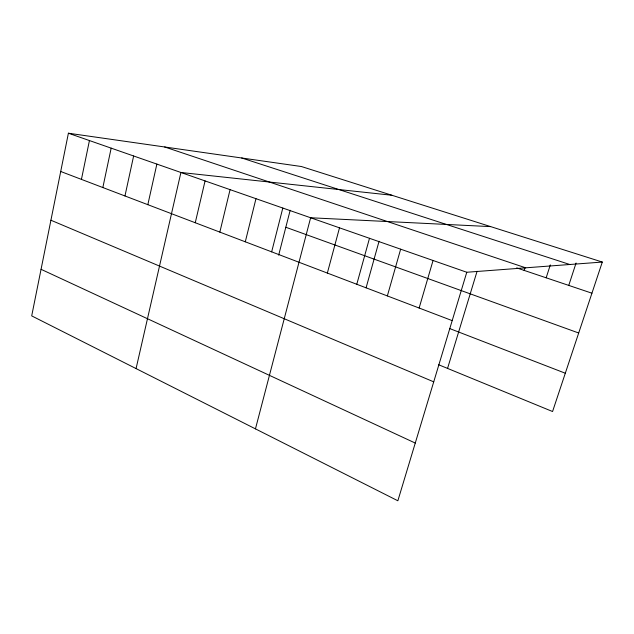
<?xml version="1.0" encoding="UTF-8"?>
<svg xmlns="http://www.w3.org/2000/svg" width="634" height="634" viewBox="0 0 634 634"><rect width="100%" height="100%" fill="white"/><g stroke="black" fill="none" stroke-linecap="round" stroke-linejoin="round"><path stroke-width="0.95" d="M602.3 262.056L301.38 166.52L68.401 133.219L31.7 315.883L397.859 500.781L466.775 272.255L602.3 262.056L552.563 411.529L438.68 364.764M81.437 179.382L89.434 140.558M102.843 187.537L111.164 148.15M124.961 195.961L133.631 155.988M147.833 204.679L156.867 164.095M136.072 368.584L180.912 172.488L391.891 195.256M195.256 222.74L205.067 180.92M219.839 232.107L230.071 189.645M245.295 241.808L255.97 198.68M271.661 251.849L282.804 208.047M278.675 255.145L290.174 210.266M255.454 428.869L310.628 217.763L490.653 226.615M327.35 273.064L339.499 227.836M356.784 284.278L369.487 238.305M366.08 287.836L379.061 241.269M387.35 295.919L400.648 249.178M419.129 308.029L433.054 260.487M447.556 368.409L477.085 271.265M524.136 270.393L525.031 267.564M546.167 277.803L550.312 264.877M568.761 285.403L576.076 263.007M241.697 157.985L569.823 264.505M164.681 146.985L525.721 267.825M516.662 267.881L591.934 293.201M68.401 133.219L466.775 272.255M285.823 227.257L578.691 333.001M60.713 171.489L452.193 320.622M449.609 328.531L565.306 373.22M50.918 220.228L433.727 381.842M41.059 269.307L415.262 443.063"/></g></svg>
